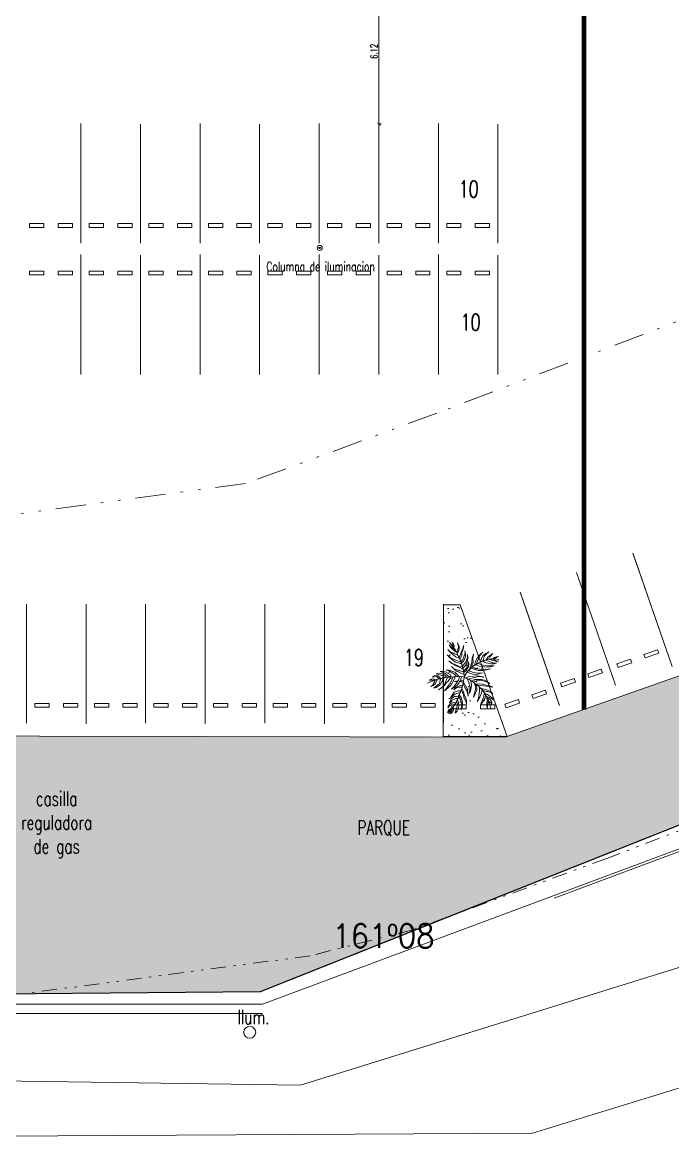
# Model space of a CAD drawing. Header units: millimetres. Extents: x 2828 to 3406, y 849 to 1266.
# Drawn here: x 3006.39 to 3033.68, y 1044.08 to 1090.97 of the extents above; entities that cross this region are included whole.
import ezdxf

# ---------------------------------------------------------------- set-up
doc = ezdxf.new("R2010")
doc.units = ezdxf.units.MM
doc.header["$PDMODE"] = 34
doc.header["$PDSIZE"] = -10
for name, pattern in [('DASHDOT', [1, 0.5, -0.25, 0, -0.25]), ('DASHED2', [0.375, 0.25, -0.125]), ('DIVIDE2', [15.875, 6.35, -3.175, 0, -3.175, 0, -3.175])]:
    doc.linetypes.add(name, pattern=pattern)
doc.layers.get('DEFPOINTS').update_dxf_attribs({"lineweight": 5})
for name, color, linetype, lineweight in [('0.05', 64, 'Continuous', 5), ('0.10', 161, 'Continuous', 9), ('0.15', 41, 'Continuous', 13), ('0.30', 1, 'Continuous', 25), ('arq cotas', 152, 'Continuous', 13), ('gral texto', 70, 'Continuous', 5), ('ilum artef', 53, 'Continuous', 20), ('LM', 3, 'DIVIDE2', 9)]:
    doc.layers.add(name, color=color, linetype=linetype, lineweight=lineweight)
for name, color, linetype, lineweight, true_color in [('ilum hatch', 7, 'Continuous', 20, 0xd2d279), ('vegetacion', 7, 'Continuous', 9, 0xbababa), ('vehiculos', 7, 'Continuous', 9, 0x4a4a4a)]:
    doc.layers.add(name, color=color, linetype=linetype, lineweight=lineweight, true_color=true_color)
doc.layers.add('Niveles Finales', color=7, linetype='Continuous')
doc.styles.add('250-cts', font='romans.shx', dxfattribs={"width": 0.7, "height": 0.25})
doc.styles.add('500', font='romans.shx', dxfattribs={"width": 0.9, "height": 0.6})
doc.dimstyles.new('250', dxfattribs={"dimtxt": 0.3, "dimasz": 0.15, "dimexe": 0, "dimexo": 0.1, "dimgap": 0.05, "dimtad": 1, "dimzin": 0, "dimdsep": 46, "dimtxsty": '250-cts', "dimblk": 'ARCHTICK', "dimcen": 0.02, "dimclrd": 256, "dimclre": 256, "dimclrt": 256, "dimazin": 0, "dimtfac": 1, "dimtofl": 0, "dimtmove": 1, "dimatfit": 0, "dimldrblk": 'OPEN90', "dimfxl": 1, "dimtolj": 1, "dimtzin": 0, "dimlwd": -1, "dimarcsym": 0})

# ---------------------------------------------------------------- blocks, each defined once
blk = doc.blocks.new('timbre 1')
at = {"layer": 'ilum hatch'}
h = blk.add_hatch(color=256, dxfattribs=at)
edge = h.paths.add_edge_path()
edge.add_arc((162.687, -95.074), 0.0387, 0, 360)
for radius in [0.126, 0.0387]:
    blk.add_circle((162.687, -95.074), radius)
blk = doc.blocks.new('_ARCHTICK')
at = {"color": 0, "linetype": 'ByBlock', "const_width": 0.15}
blk.add_lwpolyline([(-0.5, -0.5), (0.5, 0.5)], dxfattribs=at)
blk = doc.blocks.new('*D291')
at = {"layer": 'arq cotas', "linetype": 'DASHDOT', "lineweight": -2, "transparency": 16777216}
for p, q in [((3021.243, 1092.817), (3021.343, 1092.817)), ((3021.443, 1086.699), (3021.343, 1086.699))]:
    blk.add_line(p, q, dxfattribs=at)
at = {"layer": 'arq cotas', "transparency": 16777216}
blk.add_line((3021.343, 1086.699), (3021.343, 1092.817), dxfattribs=at)
at = {"layer": 'DEFPOINTS', "color": 0, "transparency": 16777216}
for p in [(3021.343, 1092.817), (3021.343, 1092.817), (3021.343, 1086.699)]:
    blk.add_point(p, dxfattribs=at)
at = {"layer": 'arq cotas', "transparency": 16777216, "xscale": 0.15, "yscale": 0.15, "zscale": 0.15}
for p, rotation in [((3021.343, 1092.817), 90), ((3021.343, 1086.699), 270)]:
    blk.add_blockref('_ARCHTICK', p, dxfattribs=dict(at, rotation=rotation))
at = {"layer": 'arq cotas', "transparency": 16777216, "insert": (3021.143, 1089.758), "char_height": 0.3, "attachment_point": 5, "rotation": 90, "style": '250-cts'}
blk.add_mtext('\\A1;6.12', dxfattribs=at)
blk = doc.blocks.new('_Open90')
at = {"color": 0, "linetype": 'ByBlock', "lineweight": -2}
for p, q in [((0, 0), (-1, 0)), ((-0.5, 0.5), (0, 0)), ((0, 0), (-0.5, -0.5))]:
    blk.add_line(p, q, dxfattribs=at)
blk = doc.blocks.new('trtr')
at = {"layer": 'vegetacion', "color": 8, "true_color": 0x737373}
for points in [[(2930.387, 1068.24), (2930.492, 1068.126), (2930.931, 1067.919), (2930.994, 1067.773), (2930.816, 1067.856), (2930.659, 1067.971), (2930.513, 1068.095)], [(2930.45, 1068.479), (2930.523, 1068.386), (2930.743, 1068.261), (2930.827, 1068.116), (2930.68, 1068.209), (2930.554, 1068.334)], [(2930.617, 1068.604), (2930.67, 1068.552), (2930.711, 1068.479), (2930.722, 1068.396), (2930.711, 1068.324), (2930.649, 1068.407), (2930.659, 1068.479), (2930.649, 1068.542)], [(2930.889, 1068.593), (2930.952, 1068.49), (2930.984, 1068.375), (2930.984, 1068.251), (2930.9, 1068.022), (2930.858, 1068.106), (2930.942, 1068.344), (2930.931, 1068.469)], [(2931.214, 1068.448), (2931.214, 1068.324), (2931.183, 1068.189), (2931.13, 1068.074), (2931.12, 1067.939), (2931.078, 1067.825), (2931.025, 1067.711), (2930.984, 1067.825), (2931.078, 1068.002), (2931.088, 1068.106), (2931.193, 1068.324)], [(2931.287, 1068.168), (2931.319, 1068.022), (2931.319, 1067.877), (2931.277, 1067.742), (2931.203, 1067.618), (2931.109, 1067.514), (2931.088, 1067.618), (2931.183, 1067.711), (2931.298, 1068.043)], [(2932.221, 1068.103), (2932.064, 1067.958), (2931.939, 1067.792), (2931.845, 1067.605), (2931.782, 1067.397), (2931.897, 1067.48), (2932.075, 1067.916)], [(2932.546, 1068.113), (2932.378, 1068.03), (2932.221, 1067.916), (2932.148, 1067.76), (2932.096, 1067.584), (2932.242, 1067.646), (2932.295, 1067.895), (2932.41, 1068.01)], [(2930.356, 1067.95), (2930.565, 1067.784), (2931.078, 1067.576), (2931.109, 1067.483), (2930.795, 1067.576), (2930.492, 1067.804)], [(2930.439, 1067.649), (2930.596, 1067.514), (2930.963, 1067.358), (2931.162, 1067.337), (2931.183, 1067.223), (2930.785, 1067.389), (2930.596, 1067.503)], [(2931.413, 1067.971), (2931.434, 1067.815), (2931.423, 1067.659), (2931.381, 1067.503), (2931.298, 1067.379), (2931.183, 1067.265), (2931.141, 1067.369), (2931.329, 1067.566), (2931.413, 1067.825)], [(2931.465, 1067.597), (2931.486, 1067.462), (2931.465, 1067.337), (2931.34, 1067.109), (2931.235, 1067.026), (2931.214, 1067.099), (2931.413, 1067.306), (2931.455, 1067.452)], [(2931.729, 1067.989), (2931.667, 1067.781), (2931.646, 1067.553), (2931.51, 1067.148), (2931.625, 1067.283), (2931.656, 1067.428), (2931.719, 1067.563), (2931.708, 1067.781)], [(2932.818, 1067.387), (2932.446, 1067.378), (2932.138, 1067.428), (2931.981, 1067.522), (2931.855, 1067.439), (2932.033, 1067.356), (2932.431, 1067.304), (2932.63, 1067.335)], [(2932.954, 1067.532), (2932.808, 1067.511), (2932.378, 1067.677), (2932.2, 1067.636), (2932.337, 1067.553), (2932.64, 1067.49), (2932.797, 1067.49)], [(2932.755, 1068.03), (2932.619, 1067.947), (2932.494, 1067.843), (2932.399, 1067.698), (2932.535, 1067.74), (2932.598, 1067.854)], [(2933.048, 1067.625), (2932.933, 1067.636), (2932.734, 1067.74), (2932.619, 1067.729), (2932.713, 1067.677), (2932.933, 1067.615)], [(2933.048, 1067.875), (2932.933, 1067.854), (2932.828, 1067.812), (2932.734, 1067.75), (2932.828, 1067.771)], [(2929.78, 1066.964), (2929.895, 1066.995), (2930.136, 1066.943), (2930.24, 1066.87), (2930.314, 1066.777), (2930.209, 1066.746), (2930.146, 1066.829), (2930.026, 1066.891)], [(2929.989, 1067.078), (2930.136, 1067.088), (2930.272, 1067.067), (2930.502, 1066.922), (2930.575, 1066.808), (2930.523, 1066.818), (2930.471, 1066.787), (2930.222, 1066.995)], [(2930.303, 1067.151), (2930.46, 1067.151), (2930.753, 1067.047), (2930.868, 1066.943), (2930.963, 1066.818), (2930.837, 1066.818), (2930.764, 1066.933), (2930.429, 1067.14)], [(2930.575, 1067.348), (2930.711, 1067.223), (2931.214, 1067.057), (2931.245, 1066.922), (2930.879, 1067.088), (2930.722, 1067.202)], [(2932.2, 1067.013), (2931.949, 1067.001), (2931.727, 1067.027), (2931.457, 1067.138), (2931.384, 1067.044), (2931.708, 1066.94), (2931.876, 1066.93)], [(2932.619, 1067.231), (2932.242, 1067.169), (2931.865, 1067.241), (2931.698, 1067.335), (2931.604, 1067.252), (2932.002, 1067.138), (2932.221, 1067.138), (2932.42, 1067.169)], [(2929.424, 1066.611), (2929.487, 1066.663), (2929.571, 1066.694), (2929.654, 1066.673), (2929.717, 1066.621), (2929.654, 1066.611), (2929.602, 1066.569), (2929.529, 1066.642)], [(2929.497, 1066.299), (2929.612, 1066.341), (2929.717, 1066.424), (2929.822, 1066.652), (2929.769, 1066.652), (2929.717, 1066.621), (2929.696, 1066.528), (2929.581, 1066.351)], [(2929.581, 1066.787), (2929.665, 1066.849), (2929.769, 1066.87), (2929.864, 1066.849), (2929.947, 1066.787), (2930, 1066.704), (2929.947, 1066.704), (2929.895, 1066.673), (2929.874, 1066.756), (2929.811, 1066.818)], [(2929.654, 1066.206), (2929.769, 1066.237), (2929.989, 1066.382), (2930.115, 1066.611), (2930.136, 1066.735), (2930, 1066.704), (2929.947, 1066.455)], [(2929.895, 1066.123), (2930.209, 1066.341), (2930.324, 1066.497), (2930.408, 1066.58), (2930.471, 1066.683), (2930.523, 1066.787), (2930.377, 1066.777), (2930.209, 1066.403), (2930.125, 1066.289), (2930.021, 1066.196)], [(2930.209, 1066.061), (2930.544, 1066.341), (2930.732, 1066.694), (2930.774, 1066.808), (2930.67, 1066.808), (2930.534, 1066.486)], [(2930.575, 1066.164), (2930.722, 1066.247), (2930.858, 1066.351), (2930.973, 1066.476), (2931.057, 1066.632), (2931.109, 1066.787), (2931.057, 1066.818), (2930.994, 1066.808), (2930.942, 1066.621), (2930.722, 1066.289)], [(2930.704, 1066.12), (2930.798, 1066.193), (2930.903, 1066.245), (2931.018, 1066.266), (2931.133, 1066.266), (2931.164, 1066.359), (2931.028, 1066.349), (2930.787, 1066.224)], [(2930.925, 1066.593), (2930.732, 1066.551), (2930.893, 1066.548)], [(2931.04, 1066.596), (2931.017, 1066.554), (2931.101, 1066.546), (2931.196, 1066.504), (2931.217, 1066.546), (2931.217, 1066.598)], [(2931.447, 1065.788), (2931.436, 1065.985), (2931.394, 1066.172), (2931.206, 1066.525), (2931.185, 1066.473), (2931.185, 1066.421), (2931.394, 1066.016)], [(2932.19, 1066.816), (2931.97, 1066.857), (2931.531, 1066.826), (2931.321, 1066.753), (2931.468, 1066.681), (2932.002, 1066.816)], [(2931.51, 1065.923), (2931.583, 1066.058), (2931.625, 1066.349), (2931.604, 1066.504), (2931.562, 1066.65), (2931.489, 1066.681), (2931.405, 1066.702), (2931.478, 1066.556), (2931.551, 1066.245)], [(2932.588, 1066.442), (2932.452, 1066.556), (2932.305, 1066.629), (2932.138, 1066.67), (2931.803, 1066.66), (2931.646, 1066.598), (2931.74, 1066.525), (2931.876, 1066.587), (2932.18, 1066.619), (2932.462, 1066.525)], [(2931.729, 1065.715), (2931.918, 1066.1), (2931.918, 1066.214), (2931.855, 1066.421), (2931.771, 1066.494), (2931.824, 1066.349), (2931.855, 1066.203), (2931.792, 1065.954)], [(2932.755, 1066.255), (2932.64, 1066.307), (2932.504, 1066.349), (2932.378, 1066.359), (2932.211, 1066.421), (2932.043, 1066.432), (2931.876, 1066.421), (2931.96, 1066.359), (2932.159, 1066.349)], [(2930.484, 1065.435), (2930.588, 1065.561), (2930.808, 1065.674), (2930.923, 1065.664), (2930.923, 1065.715), (2930.955, 1065.757), (2930.84, 1065.778), (2930.735, 1065.767), (2930.557, 1065.643)], [(2930.526, 1065.705), (2930.749, 1065.898), (2931.039, 1065.975), (2931.07, 1066.068), (2930.955, 1066.068), (2930.725, 1065.996)], [(2931.08, 1065.072), (2931.143, 1065.196), (2931.164, 1065.331), (2931.164, 1065.466), (2931.08, 1065.726), (2930.986, 1065.84), (2930.955, 1065.809), (2930.944, 1065.767), (2931.028, 1065.643), (2931.122, 1065.362)], [(2931.374, 1065.373), (2931.374, 1065.508), (2931.342, 1065.643), (2931.279, 1065.767), (2931.196, 1066.058), (2931.122, 1066.183), (2931.101, 1066.151), (2931.101, 1066.1), (2931.164, 1065.985), (2931.206, 1065.85), (2931.227, 1065.715), (2931.342, 1065.497)], [(2931.928, 1065.508), (2932.043, 1065.705), (2932.138, 1065.913), (2932.2, 1066.131), (2932.043, 1066.245), (2932.054, 1066.058), (2931.991, 1065.684)], [(2932.106, 1065.331), (2932.232, 1065.487), (2932.326, 1065.664), (2932.389, 1065.861), (2932.295, 1065.923), (2932.284, 1065.767)], [(2932.755, 1065.913), (2932.619, 1066.027), (2932.473, 1066.11), (2932.305, 1066.162), (2932.138, 1066.193), (2932.232, 1066.079), (2932.588, 1065.996)], [(2932.776, 1065.591), (2932.692, 1065.705), (2932.473, 1065.871), (2932.347, 1065.923), (2932.399, 1065.788), (2932.661, 1065.674)], [(2930.379, 1064.927), (2930.484, 1065.041), (2930.557, 1065.051), (2930.599, 1065.082), (2930.62, 1065.134), (2930.547, 1065.134), (2930.421, 1065.061)], [(2930.4, 1065.165), (2930.452, 1065.259), (2930.536, 1065.321), (2930.745, 1065.342), (2930.787, 1065.383), (2930.798, 1065.435), (2930.714, 1065.456), (2930.526, 1065.404), (2930.411, 1065.259)], [(2930.515, 1064.854), (2930.609, 1064.927), (2930.672, 1065.02), (2930.704, 1065.134), (2930.662, 1065.217), (2930.651, 1065.165)], [(2930.777, 1064.895), (2930.882, 1065.01), (2930.944, 1065.145), (2930.965, 1065.3), (2930.955, 1065.446), (2930.903, 1065.591), (2930.861, 1065.56), (2930.85, 1065.508), (2930.892, 1065.352)], [(2932.452, 1065.155), (2932.525, 1065.56), (2932.483, 1065.612), (2932.441, 1065.466), (2932.431, 1065.311)], [(2932.703, 1065.321), (2932.703, 1065.414), (2932.671, 1065.508), (2932.619, 1065.591), (2932.452, 1065.695), (2932.494, 1065.56), (2932.682, 1065.404)]]:
    blk.add_lwpolyline(points, close=True, dxfattribs=at)
for points in [[(2930.481, 1068.604), (2930.638, 1068.417), (2930.785, 1068.209), (2931.015, 1067.753), (2931.183, 1067.275), (2931.224, 1067.026), (2931.256, 1066.798)], [(2931.237, 1066.764), (2931.311, 1066.93), (2931.426, 1067.086), (2931.562, 1067.231), (2931.719, 1067.366), (2931.897, 1067.49), (2932.096, 1067.594), (2932.295, 1067.667), (2932.494, 1067.719), (2932.703, 1067.75), (2932.891, 1067.74), (2933.069, 1067.719)], [(2931.245, 1066.798), (2930.963, 1066.818), (2930.397, 1066.787), (2930.115, 1066.746), (2929.832, 1066.673), (2929.571, 1066.58), (2929.319, 1066.465)], [(2931.237, 1066.774), (2931.196, 1066.484), (2931.122, 1066.193), (2930.903, 1065.622), (2930.756, 1065.352), (2930.599, 1065.103), (2930.421, 1064.875)], [(2931.237, 1066.774), (2931.426, 1066.702), (2931.625, 1066.598), (2931.991, 1066.317), (2932.148, 1066.151), (2932.305, 1065.965), (2932.42, 1065.757), (2932.525, 1065.56), (2932.64, 1065.155)]]:
    blk.add_lwpolyline(points, dxfattribs=at)

msp = doc.modelspace()

# ---------------------------------------------------------------- hatches: boundary and pattern name
at = {"layer": 'vegetacion'}
h = msp.add_hatch(dxfattribs=at)
h.set_pattern_fill('AR-SAND', color=256, scale=0.02, style=0, double=1)
h.paths.add_polyline_path([(2983.068, 1061.059), (3026.733, 1060.994), (3055.077, 1070.992), (3055.37, 1065.928), (3016.386, 1050.289), (2985.218, 1050.052), (2982.559, 1056.013)])
edge = h.paths.add_edge_path(flags=16)
edge.add_line((3000.678, 1058.069), (3001.865, 1053.257))
edge.add_line((3001.865, 1053.257), (3005.849, 1054.253))
edge.add_line((3005.849, 1054.253), (3004.642, 1059.007))
edge.add_line((3004.642, 1059.007), (3000.687, 1058.032))
h = msp.add_hatch(dxfattribs=at)
h.set_pattern_fill('AR-SAND', color=256, scale=0.02, style=0, double=1)
h.paths.add_polyline_path([(3026.733, 1060.994), (3024.758, 1066.525), (3024.059, 1066.525), (3024.051, 1060.998)])

# ---------------------------------------------------------------- linework, layer by layer
at = {"layer": '0.05'}
for p, q in [((3016.459, 1049.766), (3120.348, 1088.523)), ((3008.843, 1086.699), (3008.843, 1081.699)), ((3011.343, 1086.699), (3011.343, 1081.699)), ((3013.843, 1086.699), (3013.843, 1081.699)), ((3016.343, 1086.699), (3016.343, 1081.699)), ((3018.843, 1086.699), (3018.843, 1081.699)), ((3021.343, 1086.699), (3021.343, 1081.699)), ((3023.843, 1086.699), (3023.843, 1081.699)), ((3026.343, 1086.699), (3026.343, 1081.699)), ((3028.703, 1054.217), (3111.814, 1085.223)), ((3008.843, 1081.199), (3008.843, 1076.199)), ((3011.343, 1081.199), (3011.343, 1076.199)), ((3013.843, 1081.199), (3013.843, 1076.199)), ((3016.343, 1081.199), (3016.343, 1076.199)), ((3018.843, 1081.199), (3018.843, 1076.199)), ((3021.343, 1081.199), (3021.343, 1076.199)), ((3023.843, 1081.199), (3023.843, 1076.199)), ((3026.343, 1081.199), (3026.343, 1076.199)), ((3033.641, 1063.972), (3032.002, 1068.696)), ((3031.28, 1063.153), (3029.64, 1067.877)), ((3028.918, 1062.333), (3027.279, 1067.057)), ((3006.559, 1061.557), (3006.559, 1066.557)), ((3009.059, 1061.557), (3009.059, 1066.557)), ((3011.559, 1061.557), (3011.559, 1066.557)), ((3014.059, 1061.557), (3014.059, 1066.557)), ((3016.559, 1061.557), (3016.559, 1066.557)), ((3019.059, 1061.557), (3019.059, 1066.557)), ((3021.559, 1061.557), (3021.559, 1066.557)), ((3024.059, 1061.557), (3024.059, 1066.557)), ((3024.158, 1066.525), (3024.758, 1066.525)), ((3024.758, 1066.525), (3026.733, 1060.994)), ((2983.798, 1049.766), (3016.459, 1049.766)), ((2983.969, 1049.366), (3016.459, 1049.366))]:
    msp.add_line(p, q, dxfattribs=at)
at = {"layer": '0.05', "linetype": 'Continuous'}
for p, q in [((3008.843, 1081.731), (3008.843, 1086.731)), ((3013.843, 1081.731), (3013.843, 1086.731)), ((3018.843, 1081.731), (3018.843, 1086.731)), ((3023.843, 1081.731), (3023.843, 1086.731)), ((3008.843, 1076.231), (3008.843, 1081.231)), ((3013.843, 1076.231), (3013.843, 1081.231)), ((3018.843, 1076.231), (3018.843, 1081.231)), ((3023.843, 1076.231), (3023.843, 1081.231)), ((3032.013, 1068.665), (3033.652, 1063.942)), ((3027.289, 1067.026), (3028.928, 1062.303)), ((3009.059, 1066.525), (3009.059, 1061.525)), ((3014.059, 1066.525), (3014.059, 1061.525)), ((3019.059, 1066.525), (3019.059, 1061.525))]:
    msp.add_line(p, q, dxfattribs=at)
at = {"layer": '0.05'}
for points in [[(2994.059, 1061.035), (3026.649, 1060.964), (3055.077, 1070.992)], [(3026.733, 1060.994), (3024.758, 1066.525), (3024.059, 1066.525), (3024.051, 1060.998), (3026.733, 1060.994)]]:
    msp.add_lwpolyline(points, dxfattribs=at)
msp.add_circle((3015.928, 1048.584), 0.25, dxfattribs=at)
at = {"layer": '0.10'}
for p, q in [((3027.794, 1044.347), (3138.345, 1078.412)), ((3018.057, 1046.358), (3069.596, 1062.411)), ((2985.042, 1046.858), (3018.057, 1046.358)), ((2976.81, 1044.078), (3027.794, 1044.347))]:
    msp.add_line(p, q, dxfattribs=at)
at = {"layer": '0.30'}
for p, q in [((3016.386, 1050.289), (3055.095, 1065.72)), ((2985.218, 1050.052), (3016.386, 1050.289))]:
    msp.add_line(p, q, dxfattribs=at)
msp.add_lwpolyline([(3016.386, 1050.289), (3016.386, 1050.289), (3055.095, 1065.72), (3054.913, 1117.255)], dxfattribs=at)
at = {"layer": 'LM', "ltscale": 0.1}
for p, q in [((3103.269, 1083.505), (3030.914, 1055.884)), ((3030.914, 1055.884), (3022.783, 1052.89)), ((3022.783, 1052.89), (3018.471, 1051.797)), ((3018.471, 1051.797), (3004.984, 1050.01))]:
    msp.add_line(p, q, dxfattribs=at)
at = {"layer": 'LM', "ltscale": 0.2}
for p, q in [((3045.047, 1082.687), (3023.782, 1074.569)), ((3023.782, 1074.569), (3015.745, 1071.611)), ((3015.745, 1071.611), (3002.357, 1069.837))]:
    msp.add_line(p, q, dxfattribs=at)
at = {"layer": 'Niveles Finales', "color": 251, "linetype": 'DASHED2', "true_color": 0x4f4f4f, "const_width": 0.2}
msp.add_lwpolyline([(3064.32, 1255.587), (3029.956, 1210.688), (3029.956, 1062.131)], dxfattribs=at)
at = {"layer": 'vehiculos'}
for p, q in [((3007.293, 1082.529), (3006.693, 1082.529)), ((3006.693, 1082.529), (3006.693, 1082.369)), ((3006.693, 1082.369), (3007.293, 1082.369)), ((3007.293, 1082.369), (3007.293, 1082.529)), ((3007.893, 1082.369), (3007.893, 1082.529)), ((3007.893, 1082.529), (3008.493, 1082.529)), ((3008.493, 1082.369), (3007.893, 1082.369)), ((3008.493, 1082.529), (3008.493, 1082.369)), ((3009.793, 1082.529), (3009.193, 1082.529)), ((3009.193, 1082.529), (3009.193, 1082.369)), ((3009.193, 1082.369), (3009.793, 1082.369)), ((3009.793, 1082.369), (3009.793, 1082.529)), ((3010.393, 1082.369), (3010.393, 1082.529)), ((3010.393, 1082.529), (3010.993, 1082.529)), ((3010.993, 1082.369), (3010.393, 1082.369)), ((3010.993, 1082.529), (3010.993, 1082.369)), ((3012.293, 1082.529), (3011.693, 1082.529)), ((3011.693, 1082.529), (3011.693, 1082.369)), ((3011.693, 1082.369), (3012.293, 1082.369)), ((3012.293, 1082.369), (3012.293, 1082.529)), ((3012.893, 1082.369), (3012.893, 1082.529)), ((3012.893, 1082.529), (3013.493, 1082.529)), ((3013.493, 1082.369), (3012.893, 1082.369)), ((3013.493, 1082.529), (3013.493, 1082.369)), ((3014.793, 1082.529), (3014.193, 1082.529)), ((3014.193, 1082.529), (3014.193, 1082.369)), ((3014.193, 1082.369), (3014.793, 1082.369)), ((3014.793, 1082.369), (3014.793, 1082.529)), ((3015.393, 1082.369), (3015.393, 1082.529)), ((3015.393, 1082.529), (3015.993, 1082.529)), ((3015.993, 1082.369), (3015.393, 1082.369)), ((3015.993, 1082.529), (3015.993, 1082.369)), ((3017.293, 1082.529), (3016.693, 1082.529)), ((3016.693, 1082.529), (3016.693, 1082.369)), ((3016.693, 1082.369), (3017.293, 1082.369)), ((3017.293, 1082.369), (3017.293, 1082.529)), ((3017.893, 1082.369), (3017.893, 1082.529)), ((3017.893, 1082.529), (3018.493, 1082.529)), ((3018.493, 1082.369), (3017.893, 1082.369)), ((3018.493, 1082.529), (3018.493, 1082.369)), ((3019.793, 1082.529), (3019.193, 1082.529)), ((3019.193, 1082.529), (3019.193, 1082.369)), ((3019.193, 1082.369), (3019.793, 1082.369)), ((3019.793, 1082.369), (3019.793, 1082.529)), ((3020.393, 1082.369), (3020.393, 1082.529)), ((3020.393, 1082.529), (3020.993, 1082.529)), ((3020.993, 1082.369), (3020.393, 1082.369)), ((3020.993, 1082.529), (3020.993, 1082.369)), ((3022.293, 1082.529), (3021.693, 1082.529)), ((3021.693, 1082.529), (3021.693, 1082.369)), ((3021.693, 1082.369), (3022.293, 1082.369)), ((3022.293, 1082.369), (3022.293, 1082.529)), ((3022.893, 1082.369), (3022.893, 1082.529)), ((3022.893, 1082.529), (3023.493, 1082.529)), ((3023.493, 1082.369), (3022.893, 1082.369)), ((3023.493, 1082.529), (3023.493, 1082.369)), ((3024.793, 1082.529), (3024.193, 1082.529)), ((3024.193, 1082.529), (3024.193, 1082.369)), ((3024.193, 1082.369), (3024.793, 1082.369)), ((3024.793, 1082.369), (3024.793, 1082.529)), ((3025.393, 1082.369), (3025.393, 1082.529)), ((3025.393, 1082.529), (3025.993, 1082.529)), ((3025.993, 1082.369), (3025.393, 1082.369)), ((3025.993, 1082.529), (3025.993, 1082.369))]:
    msp.add_line(p, q, dxfattribs=at)
for points in [[(3006.693, 1080.529), (3007.293, 1080.529), (3007.293, 1080.369), (3006.693, 1080.369)], [(3008.493, 1080.529), (3007.893, 1080.529), (3007.893, 1080.369), (3008.493, 1080.369)], [(3009.193, 1080.529), (3009.793, 1080.529), (3009.793, 1080.369), (3009.193, 1080.369)], [(3010.993, 1080.529), (3010.393, 1080.529), (3010.393, 1080.369), (3010.993, 1080.369)], [(3011.693, 1080.529), (3012.293, 1080.529), (3012.293, 1080.369), (3011.693, 1080.369)], [(3013.493, 1080.529), (3012.893, 1080.529), (3012.893, 1080.369), (3013.493, 1080.369)], [(3014.193, 1080.529), (3014.793, 1080.529), (3014.793, 1080.369), (3014.193, 1080.369)], [(3015.993, 1080.529), (3015.393, 1080.529), (3015.393, 1080.369), (3015.993, 1080.369)], [(3016.693, 1080.529), (3017.293, 1080.529), (3017.293, 1080.369), (3016.693, 1080.369)], [(3018.493, 1080.529), (3017.893, 1080.529), (3017.893, 1080.369), (3018.493, 1080.369)], [(3019.193, 1080.529), (3019.793, 1080.529), (3019.793, 1080.369), (3019.193, 1080.369)], [(3020.993, 1080.529), (3020.393, 1080.529), (3020.393, 1080.369), (3020.993, 1080.369)], [(3021.693, 1080.529), (3022.293, 1080.529), (3022.293, 1080.369), (3021.693, 1080.369)], [(3023.493, 1080.529), (3022.893, 1080.529), (3022.893, 1080.369), (3023.493, 1080.369)], [(3024.193, 1080.529), (3024.793, 1080.529), (3024.793, 1080.369), (3024.193, 1080.369)], [(3025.993, 1080.529), (3025.393, 1080.529), (3025.393, 1080.369), (3025.993, 1080.369)], [(3033.091, 1064.491), (3032.524, 1064.294), (3032.472, 1064.445), (3033.039, 1064.642)], [(3031.391, 1063.901), (3031.957, 1064.097), (3031.905, 1064.248), (3031.338, 1064.052)], [(3030.729, 1063.671), (3030.162, 1063.474), (3030.11, 1063.626), (3030.677, 1063.822)], [(3029.029, 1063.081), (3029.596, 1063.278), (3029.543, 1063.429), (3028.976, 1063.232)], [(3028.389, 1062.79), (3027.822, 1062.593), (3027.769, 1062.745), (3028.336, 1062.941)], [(3006.909, 1062.227), (3007.509, 1062.227), (3007.509, 1062.387), (3006.909, 1062.387)], [(3008.709, 1062.227), (3008.109, 1062.227), (3008.109, 1062.387), (3008.709, 1062.387)], [(3009.409, 1062.227), (3010.009, 1062.227), (3010.009, 1062.387), (3009.409, 1062.387)], [(3011.209, 1062.227), (3010.609, 1062.227), (3010.609, 1062.387), (3011.209, 1062.387)], [(3011.909, 1062.227), (3012.509, 1062.227), (3012.509, 1062.387), (3011.909, 1062.387)], [(3013.709, 1062.227), (3013.109, 1062.227), (3013.109, 1062.387), (3013.709, 1062.387)], [(3014.409, 1062.227), (3015.009, 1062.227), (3015.009, 1062.387), (3014.409, 1062.387)], [(3016.209, 1062.227), (3015.609, 1062.227), (3015.609, 1062.387), (3016.209, 1062.387)], [(3016.909, 1062.227), (3017.509, 1062.227), (3017.509, 1062.387), (3016.909, 1062.387)], [(3018.709, 1062.227), (3018.109, 1062.227), (3018.109, 1062.387), (3018.709, 1062.387)], [(3019.409, 1062.227), (3020.009, 1062.227), (3020.009, 1062.387), (3019.409, 1062.387)], [(3021.209, 1062.227), (3020.609, 1062.227), (3020.609, 1062.387), (3021.209, 1062.387)], [(3021.909, 1062.227), (3022.509, 1062.227), (3022.509, 1062.387), (3021.909, 1062.387)], [(3023.709, 1062.227), (3023.109, 1062.227), (3023.109, 1062.387), (3023.709, 1062.387)], [(3024.409, 1062.162), (3025.009, 1062.162), (3025.009, 1062.322), (3024.409, 1062.322)], [(3026.209, 1062.162), (3025.609, 1062.162), (3025.609, 1062.322), (3026.209, 1062.322)], [(3026.688, 1062.2), (3027.255, 1062.397), (3027.203, 1062.548), (3026.636, 1062.351)]]:
    msp.add_lwpolyline(points, close=True, dxfattribs=at)

# ---------------------------------------------------------------- block references
at = {"layer": 'ilum artef', "xscale": 0.8500000000000059, "yscale": 0.8500000000000059, "zscale": 0.8500000000000059, "rotation": 350.1666564446001}
msp.add_blockref('timbre 1', (2896.416, 1184.748), dxfattribs=at)
at = {"layer": 'vegetacion', "color": 8, "true_color": 0x737373, "xscale": 0.8, "yscale": 0.8, "zscale": 0.8}
msp.add_blockref('trtr', (679.931, 210.061), dxfattribs=at)

# ---------------------------------------------------------------- texts
at = {"layer": '0.15', "insert": (3019.394, 1053.131), "char_height": 1, "attachment_point": 1, "style": '500'}
msp.add_mtext_dynamic_manual_height_columns('161º08', width=53.27532, gutter_width=10, heights=[0], dxfattribs=at)
at = {"layer": 'gral texto', "style": '250-cts', "width": 0.7}
msp.add_text('10', height=0.7, rotation=359.5989, dxfattribs=at).set_placement((3024.694, 1083.63))
at = {"layer": 'gral texto', "attachment_point": 5, "style": '250-cts'}
for s, insert, char_height, width in [('Columna de iluminacion', (3018.904, 1080.723), 0.4, 5.07033), ('19', (3022.821, 1064.312), 0.7, 29.4075)]:
    msp.add_mtext(s, dxfattribs=dict(at, insert=insert, char_height=char_height, width=width))
at = {"layer": 'gral texto', "insert": (3025.198, 1078.387), "char_height": 0.7, "width": 29.4075, "attachment_point": 5, "rotation": 359.5989, "style": '250-cts'}
msp.add_mtext('10', dxfattribs=at)
at = {"layer": 'gral texto', "char_height": 0.6, "attachment_point": 5, "style": '250-cts'}
for s, insert in [('{\\Fromans|c0;casilla \\Preguladora\\Pde gas}', (3007.822, 1057.291)), ('PARQUE', (3021.549, 1057.149)), ('Ilum.', (3016.084, 1049.22))]:
    msp.add_mtext_dynamic_manual_height_columns(s, width=53.27532, gutter_width=10, heights=[0], dxfattribs=dict(at, insert=insert))

# ---------------------------------------------------------------- dimensions: what is measured, and where the dimension line sits
at = {"layer": 'arq cotas'}
dim = msp.add_linear_dim(base=(3021.343, 1092.817), p1=(3021.343, 1086.699), p2=(3021.343, 1092.817), angle=90, dimstyle='250', override={"dimfxl": 0}, dxfattribs=at)
dim.commit()
dim.dimension.update_dxf_attribs({"geometry": '*D291', "text_midpoint": (3021.143, 1089.758)})

doc.saveas('drawing.dxf')
